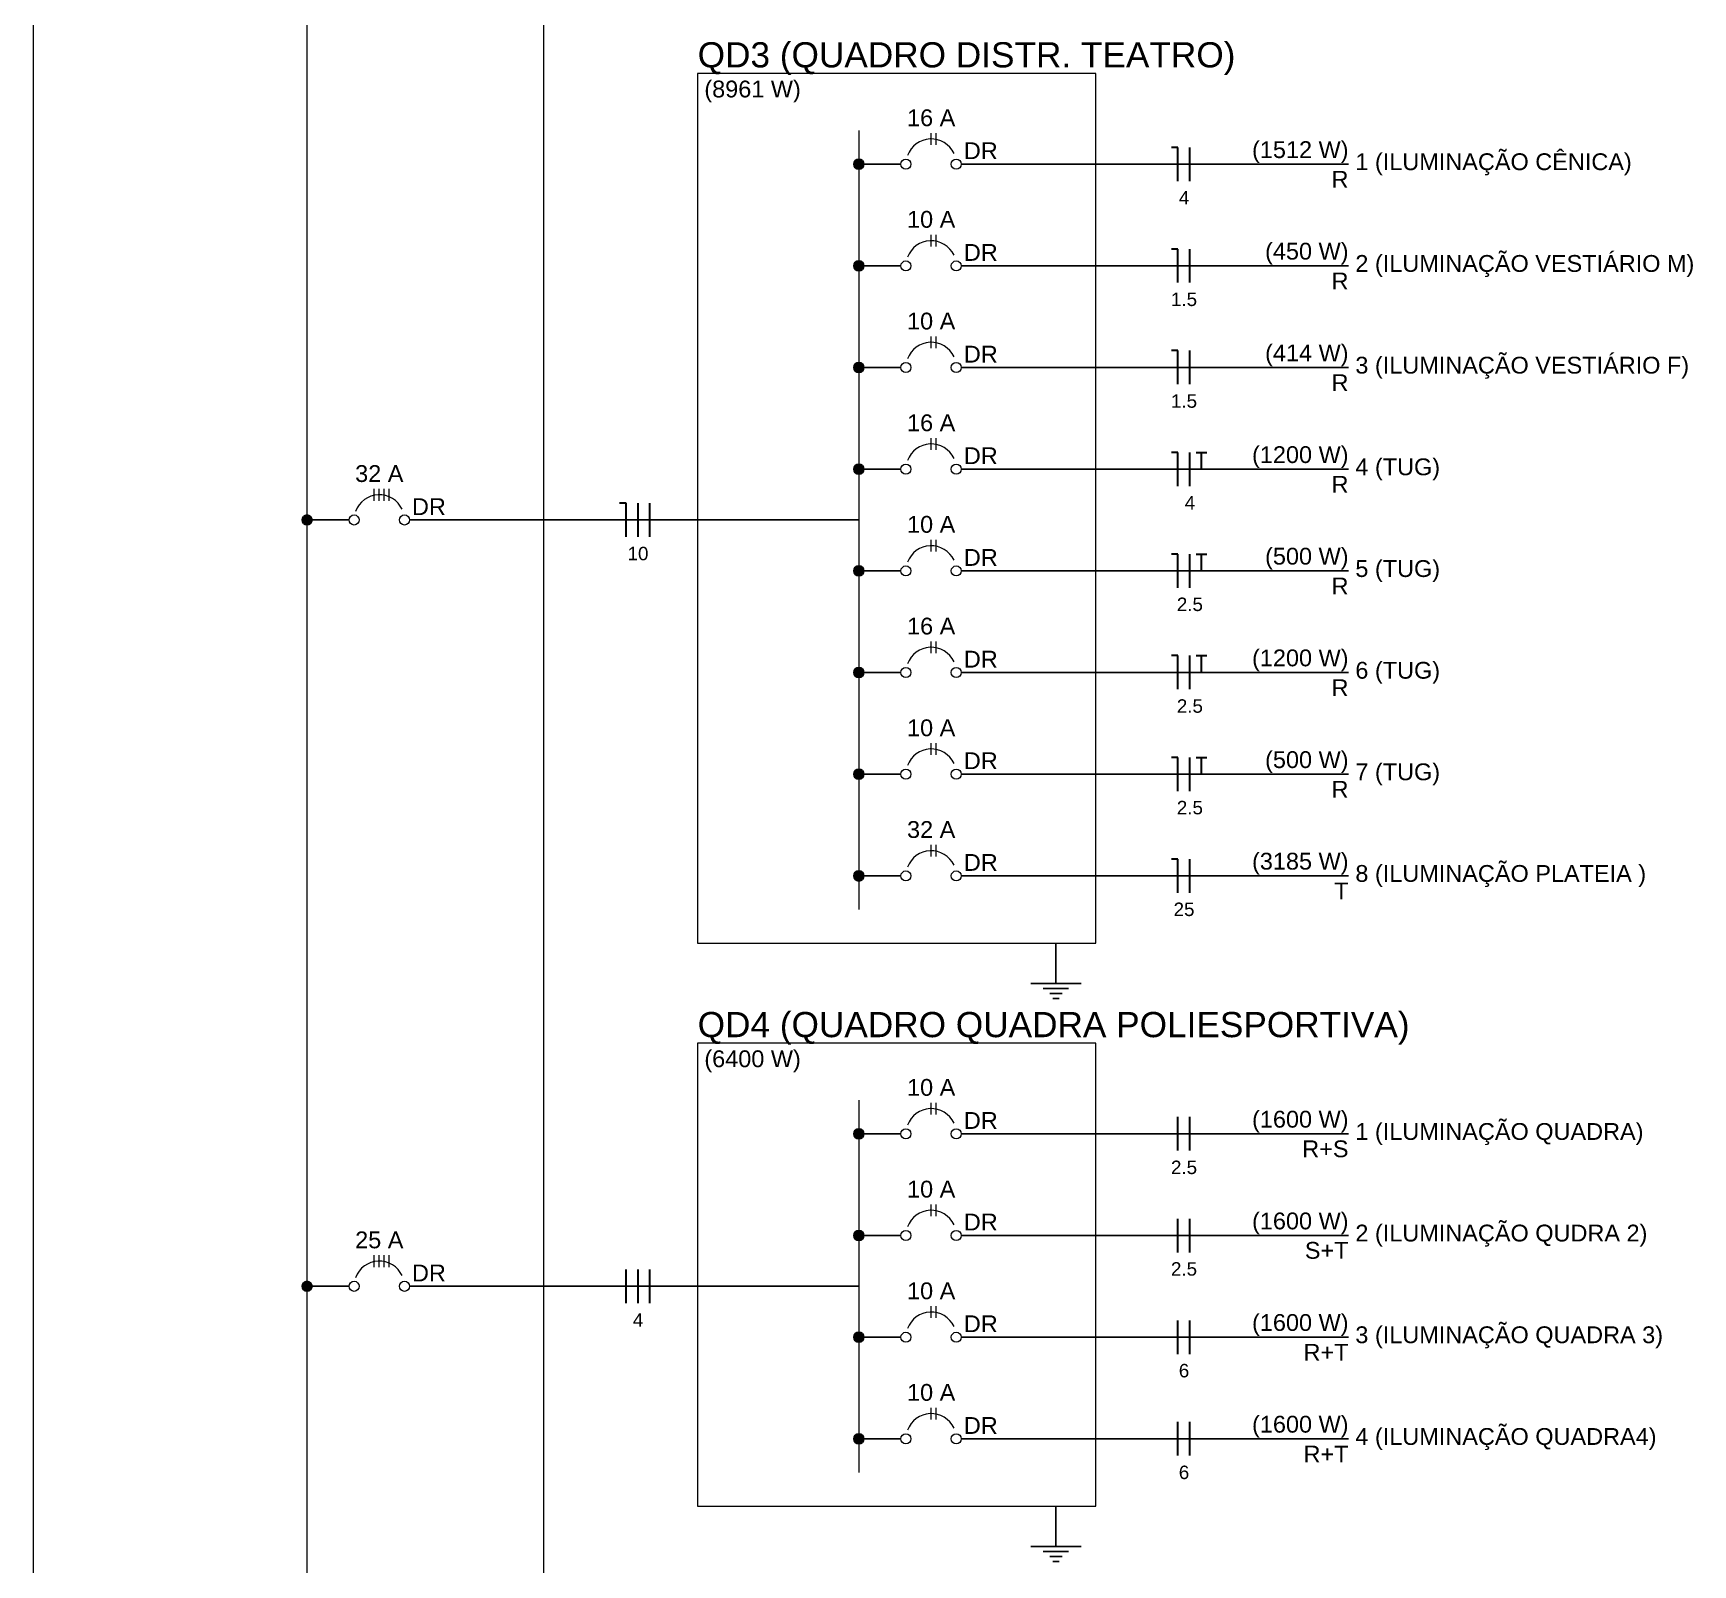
# Model space of a CAD drawing. Header units: millimetres. Extents: x -395 to 1008, y 9 to 692.
# Drawn here: x 107.86 to 118.32, y 86.09 to 95.75 of the extents above; entities that cross this region are included whole.
import ezdxf

# ---------------------------------------------------------------- set-up
doc = ezdxf.new("R2010")
doc.units = ezdxf.units.MM
doc.header["$LTSCALE"] = 0.1
doc.header["$MEASUREMENT"] = 0
for name, color, linetype, lineweight in [('.10', 200, 'Continuous', 5), ('.30', 50, 'Continuous', 5), ('.40 Interno parede', 27, 'Continuous', 5)]:
    doc.layers.add(name, color=color, linetype=linetype, lineweight=lineweight)
doc.layers.add('DI-Linhas_do_diagrama', color=9, linetype='Continuous')
doc.layers.add('DI-Textos_do_diagrama', color=7, linetype='Continuous')
doc.styles.add('Arial', font='arial.ttf')

msp = doc.modelspace()

# ---------------------------------------------------------------- hatches: boundary and pattern name
at = {"layer": 'DI-Linhas_do_diagrama', "linetype": 'Continuous'}
for points in [[(113.097, 94.92), (113.097, 94.923), (113.096, 94.926), (113.096, 94.928), (113.095, 94.931), (113.094, 94.934), (113.093, 94.936), (113.091, 94.938), (113.09, 94.941), (113.088, 94.943), (113.086, 94.944), (113.083, 94.946), (113.081, 94.948), (113.079, 94.949), (113.076, 94.95), (113.073, 94.951), (113.071, 94.951), (113.068, 94.952), (113.065, 94.952), (113.062, 94.952), (113.06, 94.951), (113.057, 94.951), (113.054, 94.95), (113.052, 94.949), (113.049, 94.948), (113.047, 94.946), (113.045, 94.944), (113.043, 94.943), (113.041, 94.941), (113.039, 94.938), (113.038, 94.936), (113.036, 94.934), (113.035, 94.931), (113.035, 94.928), (113.034, 94.926), (113.034, 94.923), (113.033, 94.92), (113.065, 94.92)], [(113.033, 94.92), (113.034, 94.917), (113.034, 94.915), (113.035, 94.912), (113.035, 94.909), (113.036, 94.907), (113.038, 94.904), (113.039, 94.902), (113.041, 94.9), (113.043, 94.898), (113.045, 94.896), (113.047, 94.894), (113.049, 94.893), (113.052, 94.891), (113.054, 94.89), (113.057, 94.889), (113.06, 94.889), (113.062, 94.888), (113.065, 94.888), (113.068, 94.888), (113.071, 94.889), (113.073, 94.889), (113.076, 94.89), (113.079, 94.891), (113.081, 94.893), (113.083, 94.894), (113.086, 94.896), (113.088, 94.898), (113.09, 94.9), (113.091, 94.902), (113.093, 94.904), (113.094, 94.907), (113.095, 94.909), (113.096, 94.912), (113.096, 94.915), (113.097, 94.917), (113.097, 94.92), (113.065, 94.92)], [(113.097, 94.279), (113.097, 94.282), (113.096, 94.285), (113.096, 94.288), (113.095, 94.29), (113.094, 94.293), (113.093, 94.295), (113.091, 94.298), (113.09, 94.3), (113.088, 94.302), (113.086, 94.304), (113.083, 94.305), (113.081, 94.307), (113.079, 94.308), (113.076, 94.309), (113.073, 94.31), (113.071, 94.311), (113.068, 94.311), (113.065, 94.311), (113.062, 94.311), (113.06, 94.311), (113.057, 94.31), (113.054, 94.309), (113.052, 94.308), (113.049, 94.307), (113.047, 94.305), (113.045, 94.304), (113.043, 94.302), (113.041, 94.3), (113.039, 94.298), (113.038, 94.295), (113.036, 94.293), (113.035, 94.29), (113.035, 94.288), (113.034, 94.285), (113.034, 94.282), (113.033, 94.279), (113.065, 94.279)], [(113.033, 94.279), (113.034, 94.277), (113.034, 94.274), (113.035, 94.271), (113.035, 94.269), (113.036, 94.266), (113.038, 94.264), (113.039, 94.261), (113.041, 94.259), (113.043, 94.257), (113.045, 94.255), (113.047, 94.253), (113.049, 94.252), (113.052, 94.251), (113.054, 94.25), (113.057, 94.249), (113.06, 94.248), (113.062, 94.248), (113.065, 94.248), (113.068, 94.248), (113.071, 94.248), (113.073, 94.249), (113.076, 94.25), (113.079, 94.251), (113.081, 94.252), (113.083, 94.253), (113.086, 94.255), (113.088, 94.257), (113.09, 94.259), (113.091, 94.261), (113.093, 94.264), (113.094, 94.266), (113.095, 94.269), (113.096, 94.271), (113.096, 94.274), (113.097, 94.277), (113.097, 94.279), (113.065, 94.279)], [(113.097, 93.639), (113.097, 93.642), (113.096, 93.644), (113.096, 93.647), (113.095, 93.65), (113.094, 93.652), (113.093, 93.655), (113.091, 93.657), (113.09, 93.659), (113.088, 93.661), (113.086, 93.663), (113.083, 93.665), (113.081, 93.666), (113.079, 93.668), (113.076, 93.669), (113.073, 93.669), (113.071, 93.67), (113.068, 93.67), (113.065, 93.671), (113.062, 93.67), (113.06, 93.67), (113.057, 93.669), (113.054, 93.669), (113.052, 93.668), (113.049, 93.666), (113.047, 93.665), (113.045, 93.663), (113.043, 93.661), (113.041, 93.659), (113.039, 93.657), (113.038, 93.655), (113.036, 93.652), (113.035, 93.65), (113.035, 93.647), (113.034, 93.644), (113.034, 93.642), (113.033, 93.639), (113.065, 93.639)], [(113.033, 93.639), (113.034, 93.636), (113.034, 93.633), (113.035, 93.631), (113.035, 93.628), (113.036, 93.625), (113.038, 93.623), (113.039, 93.621), (113.041, 93.618), (113.043, 93.616), (113.045, 93.614), (113.047, 93.613), (113.049, 93.611), (113.052, 93.61), (113.054, 93.609), (113.057, 93.608), (113.06, 93.607), (113.062, 93.607), (113.065, 93.607), (113.068, 93.607), (113.071, 93.607), (113.073, 93.608), (113.076, 93.609), (113.079, 93.61), (113.081, 93.611), (113.083, 93.613), (113.086, 93.614), (113.088, 93.616), (113.09, 93.618), (113.091, 93.621), (113.093, 93.623), (113.094, 93.625), (113.095, 93.628), (113.096, 93.631), (113.096, 93.633), (113.097, 93.636), (113.097, 93.639), (113.065, 93.639)], [(113.097, 92.998), (113.097, 93.001), (113.096, 93.004), (113.096, 93.006), (113.095, 93.009), (113.094, 93.011), (113.093, 93.014), (113.091, 93.016), (113.09, 93.018), (113.088, 93.021), (113.086, 93.022), (113.083, 93.024), (113.081, 93.026), (113.079, 93.027), (113.076, 93.028), (113.073, 93.029), (113.071, 93.029), (113.068, 93.03), (113.065, 93.03), (113.062, 93.03), (113.06, 93.029), (113.057, 93.029), (113.054, 93.028), (113.052, 93.027), (113.049, 93.026), (113.047, 93.024), (113.045, 93.022), (113.043, 93.021), (113.041, 93.018), (113.039, 93.016), (113.038, 93.014), (113.036, 93.011), (113.035, 93.009), (113.035, 93.006), (113.034, 93.004), (113.034, 93.001), (113.033, 92.998), (113.065, 92.998)], [(113.033, 92.998), (113.034, 92.995), (113.034, 92.993), (113.035, 92.99), (113.035, 92.987), (113.036, 92.985), (113.038, 92.982), (113.039, 92.98), (113.041, 92.978), (113.043, 92.976), (113.045, 92.974), (113.047, 92.972), (113.049, 92.971), (113.052, 92.969), (113.054, 92.968), (113.057, 92.967), (113.06, 92.967), (113.062, 92.966), (113.065, 92.966), (113.068, 92.966), (113.071, 92.967), (113.073, 92.967), (113.076, 92.968), (113.079, 92.969), (113.081, 92.971), (113.083, 92.972), (113.086, 92.974), (113.088, 92.976), (113.09, 92.978), (113.091, 92.98), (113.093, 92.982), (113.094, 92.985), (113.095, 92.987), (113.096, 92.99), (113.096, 92.993), (113.097, 92.995), (113.097, 92.998), (113.065, 92.998)], [(109.618, 92.678), (109.618, 92.68), (109.618, 92.683), (109.617, 92.686), (109.616, 92.689), (109.615, 92.691), (109.614, 92.694), (109.612, 92.696), (109.611, 92.698), (109.609, 92.7), (109.607, 92.702), (109.605, 92.704), (109.602, 92.705), (109.6, 92.706), (109.597, 92.708), (109.595, 92.708), (109.592, 92.709), (109.589, 92.709), (109.586, 92.709), (109.584, 92.709), (109.581, 92.709), (109.578, 92.708), (109.575, 92.708), (109.573, 92.706), (109.57, 92.705), (109.568, 92.704), (109.566, 92.702), (109.564, 92.7), (109.562, 92.698), (109.56, 92.696), (109.559, 92.694), (109.558, 92.691), (109.557, 92.689), (109.556, 92.686), (109.555, 92.683), (109.555, 92.68), (109.555, 92.678), (109.586, 92.678)], [(109.555, 92.678), (109.555, 92.675), (109.555, 92.672), (109.556, 92.669), (109.557, 92.667), (109.558, 92.664), (109.559, 92.662), (109.56, 92.659), (109.562, 92.657), (109.564, 92.655), (109.566, 92.653), (109.568, 92.652), (109.57, 92.65), (109.573, 92.649), (109.575, 92.648), (109.578, 92.647), (109.581, 92.646), (109.584, 92.646), (109.586, 92.646), (109.589, 92.646), (109.592, 92.646), (109.595, 92.647), (109.597, 92.648), (109.6, 92.649), (109.602, 92.65), (109.605, 92.652), (109.607, 92.653), (109.609, 92.655), (109.611, 92.657), (109.612, 92.659), (109.614, 92.662), (109.615, 92.664), (109.616, 92.667), (109.617, 92.669), (109.618, 92.672), (109.618, 92.675), (109.618, 92.678), (109.586, 92.678)], [(113.097, 92.357), (113.097, 92.36), (113.096, 92.363), (113.096, 92.366), (113.095, 92.368), (113.094, 92.371), (113.093, 92.373), (113.091, 92.376), (113.09, 92.378), (113.088, 92.38), (113.086, 92.382), (113.083, 92.383), (113.081, 92.385), (113.079, 92.386), (113.076, 92.387), (113.073, 92.388), (113.071, 92.389), (113.068, 92.389), (113.065, 92.389), (113.062, 92.389), (113.06, 92.389), (113.057, 92.388), (113.054, 92.387), (113.052, 92.386), (113.049, 92.385), (113.047, 92.383), (113.045, 92.382), (113.043, 92.38), (113.041, 92.378), (113.039, 92.376), (113.038, 92.373), (113.036, 92.371), (113.035, 92.368), (113.035, 92.366), (113.034, 92.363), (113.034, 92.36), (113.033, 92.357), (113.065, 92.357)], [(113.033, 92.357), (113.034, 92.355), (113.034, 92.352), (113.035, 92.349), (113.035, 92.347), (113.036, 92.344), (113.038, 92.341), (113.039, 92.339), (113.041, 92.337), (113.043, 92.335), (113.045, 92.333), (113.047, 92.331), (113.049, 92.33), (113.052, 92.329), (113.054, 92.328), (113.057, 92.327), (113.06, 92.326), (113.062, 92.326), (113.065, 92.326), (113.068, 92.326), (113.071, 92.326), (113.073, 92.327), (113.076, 92.328), (113.079, 92.329), (113.081, 92.33), (113.083, 92.331), (113.086, 92.333), (113.088, 92.335), (113.09, 92.337), (113.091, 92.339), (113.093, 92.341), (113.094, 92.344), (113.095, 92.347), (113.096, 92.349), (113.096, 92.352), (113.097, 92.355), (113.097, 92.357), (113.065, 92.357)], [(113.097, 91.717), (113.097, 91.719), (113.096, 91.722), (113.096, 91.725), (113.095, 91.728), (113.094, 91.73), (113.093, 91.733), (113.091, 91.735), (113.09, 91.737), (113.088, 91.739), (113.086, 91.741), (113.083, 91.743), (113.081, 91.744), (113.079, 91.745), (113.076, 91.747), (113.073, 91.747), (113.071, 91.748), (113.068, 91.748), (113.065, 91.748), (113.062, 91.748), (113.06, 91.748), (113.057, 91.747), (113.054, 91.747), (113.052, 91.745), (113.049, 91.744), (113.047, 91.743), (113.045, 91.741), (113.043, 91.739), (113.041, 91.737), (113.039, 91.735), (113.038, 91.733), (113.036, 91.73), (113.035, 91.728), (113.035, 91.725), (113.034, 91.722), (113.034, 91.719), (113.033, 91.717), (113.065, 91.717)], [(113.033, 91.717), (113.034, 91.714), (113.034, 91.711), (113.035, 91.708), (113.035, 91.706), (113.036, 91.703), (113.038, 91.701), (113.039, 91.698), (113.041, 91.696), (113.043, 91.694), (113.045, 91.692), (113.047, 91.691), (113.049, 91.689), (113.052, 91.688), (113.054, 91.687), (113.057, 91.686), (113.06, 91.685), (113.062, 91.685), (113.065, 91.685), (113.068, 91.685), (113.071, 91.685), (113.073, 91.686), (113.076, 91.687), (113.079, 91.688), (113.081, 91.689), (113.083, 91.691), (113.086, 91.692), (113.088, 91.694), (113.09, 91.696), (113.091, 91.698), (113.093, 91.701), (113.094, 91.703), (113.095, 91.706), (113.096, 91.708), (113.096, 91.711), (113.097, 91.714), (113.097, 91.717), (113.065, 91.717)], [(113.097, 91.076), (113.097, 91.079), (113.096, 91.081), (113.096, 91.084), (113.095, 91.087), (113.094, 91.089), (113.093, 91.092), (113.091, 91.094), (113.09, 91.096), (113.088, 91.098), (113.086, 91.1), (113.083, 91.102), (113.081, 91.103), (113.079, 91.105), (113.076, 91.106), (113.073, 91.107), (113.071, 91.107), (113.068, 91.108), (113.065, 91.108), (113.062, 91.108), (113.06, 91.107), (113.057, 91.107), (113.054, 91.106), (113.052, 91.105), (113.049, 91.103), (113.047, 91.102), (113.045, 91.1), (113.043, 91.098), (113.041, 91.096), (113.039, 91.094), (113.038, 91.092), (113.036, 91.089), (113.035, 91.087), (113.035, 91.084), (113.034, 91.081), (113.034, 91.079), (113.033, 91.076), (113.065, 91.076)], [(113.033, 91.076), (113.034, 91.073), (113.034, 91.07), (113.035, 91.068), (113.035, 91.065), (113.036, 91.063), (113.038, 91.06), (113.039, 91.058), (113.041, 91.056), (113.043, 91.054), (113.045, 91.052), (113.047, 91.05), (113.049, 91.048), (113.052, 91.047), (113.054, 91.046), (113.057, 91.045), (113.06, 91.045), (113.062, 91.044), (113.065, 91.044), (113.068, 91.044), (113.071, 91.045), (113.073, 91.045), (113.076, 91.046), (113.079, 91.047), (113.081, 91.048), (113.083, 91.05), (113.086, 91.052), (113.088, 91.054), (113.09, 91.056), (113.091, 91.058), (113.093, 91.06), (113.094, 91.063), (113.095, 91.065), (113.096, 91.068), (113.096, 91.07), (113.097, 91.073), (113.097, 91.076), (113.065, 91.076)], [(113.097, 90.435), (113.097, 90.438), (113.096, 90.441), (113.096, 90.444), (113.095, 90.446), (113.094, 90.449), (113.093, 90.451), (113.091, 90.454), (113.09, 90.456), (113.088, 90.458), (113.086, 90.46), (113.083, 90.461), (113.081, 90.463), (113.079, 90.464), (113.076, 90.465), (113.073, 90.466), (113.071, 90.467), (113.068, 90.467), (113.065, 90.467), (113.062, 90.467), (113.06, 90.467), (113.057, 90.466), (113.054, 90.465), (113.052, 90.464), (113.049, 90.463), (113.047, 90.461), (113.045, 90.46), (113.043, 90.458), (113.041, 90.456), (113.039, 90.454), (113.038, 90.451), (113.036, 90.449), (113.035, 90.446), (113.035, 90.444), (113.034, 90.441), (113.034, 90.438), (113.033, 90.435), (113.065, 90.435)], [(113.033, 90.435), (113.034, 90.433), (113.034, 90.43), (113.035, 90.427), (113.035, 90.424), (113.036, 90.422), (113.038, 90.419), (113.039, 90.417), (113.041, 90.415), (113.043, 90.413), (113.045, 90.411), (113.047, 90.409), (113.049, 90.408), (113.052, 90.406), (113.054, 90.405), (113.057, 90.405), (113.06, 90.404), (113.062, 90.404), (113.065, 90.404), (113.068, 90.404), (113.071, 90.404), (113.073, 90.405), (113.076, 90.405), (113.079, 90.406), (113.081, 90.408), (113.083, 90.409), (113.086, 90.411), (113.088, 90.413), (113.09, 90.415), (113.091, 90.417), (113.093, 90.419), (113.094, 90.422), (113.095, 90.424), (113.096, 90.427), (113.096, 90.43), (113.097, 90.433), (113.097, 90.435), (113.065, 90.435)], [(113.097, 88.81), (113.097, 88.812), (113.096, 88.815), (113.096, 88.818), (113.095, 88.821), (113.094, 88.823), (113.093, 88.826), (113.091, 88.828), (113.09, 88.83), (113.088, 88.832), (113.086, 88.834), (113.083, 88.836), (113.081, 88.837), (113.079, 88.838), (113.076, 88.84), (113.073, 88.84), (113.071, 88.841), (113.068, 88.841), (113.065, 88.841), (113.062, 88.841), (113.06, 88.841), (113.057, 88.84), (113.054, 88.84), (113.052, 88.838), (113.049, 88.837), (113.047, 88.836), (113.045, 88.834), (113.043, 88.832), (113.041, 88.83), (113.039, 88.828), (113.038, 88.826), (113.036, 88.823), (113.035, 88.821), (113.035, 88.818), (113.034, 88.815), (113.034, 88.812), (113.033, 88.81), (113.065, 88.81)], [(113.033, 88.81), (113.034, 88.807), (113.034, 88.804), (113.035, 88.801), (113.035, 88.799), (113.036, 88.796), (113.038, 88.794), (113.039, 88.791), (113.041, 88.789), (113.043, 88.787), (113.045, 88.785), (113.047, 88.784), (113.049, 88.782), (113.052, 88.781), (113.054, 88.78), (113.057, 88.779), (113.06, 88.778), (113.062, 88.778), (113.065, 88.778), (113.068, 88.778), (113.071, 88.778), (113.073, 88.779), (113.076, 88.78), (113.079, 88.781), (113.081, 88.782), (113.083, 88.784), (113.086, 88.785), (113.088, 88.787), (113.09, 88.789), (113.091, 88.791), (113.093, 88.794), (113.094, 88.796), (113.095, 88.799), (113.096, 88.801), (113.096, 88.804), (113.097, 88.807), (113.097, 88.81), (113.065, 88.81)], [(113.097, 88.169), (113.097, 88.172), (113.096, 88.175), (113.096, 88.177), (113.095, 88.18), (113.094, 88.182), (113.093, 88.185), (113.091, 88.187), (113.09, 88.189), (113.088, 88.191), (113.086, 88.193), (113.083, 88.195), (113.081, 88.197), (113.079, 88.198), (113.076, 88.199), (113.073, 88.2), (113.071, 88.2), (113.068, 88.201), (113.065, 88.201), (113.062, 88.201), (113.06, 88.2), (113.057, 88.2), (113.054, 88.199), (113.052, 88.198), (113.049, 88.197), (113.047, 88.195), (113.045, 88.193), (113.043, 88.191), (113.041, 88.189), (113.039, 88.187), (113.038, 88.185), (113.036, 88.182), (113.035, 88.18), (113.035, 88.177), (113.034, 88.175), (113.034, 88.172), (113.033, 88.169), (113.065, 88.169)], [(113.033, 88.169), (113.034, 88.166), (113.034, 88.163), (113.035, 88.161), (113.035, 88.158), (113.036, 88.156), (113.038, 88.153), (113.039, 88.151), (113.041, 88.149), (113.043, 88.147), (113.045, 88.145), (113.047, 88.143), (113.049, 88.142), (113.052, 88.14), (113.054, 88.139), (113.057, 88.138), (113.06, 88.138), (113.062, 88.137), (113.065, 88.137), (113.068, 88.137), (113.071, 88.138), (113.073, 88.138), (113.076, 88.139), (113.079, 88.14), (113.081, 88.142), (113.083, 88.143), (113.086, 88.145), (113.088, 88.147), (113.09, 88.149), (113.091, 88.151), (113.093, 88.153), (113.094, 88.156), (113.095, 88.158), (113.096, 88.161), (113.096, 88.163), (113.097, 88.166), (113.097, 88.169), (113.065, 88.169)], [(109.618, 87.849), (109.618, 87.851), (109.618, 87.854), (109.617, 87.857), (109.616, 87.86), (109.615, 87.862), (109.614, 87.865), (109.612, 87.867), (109.611, 87.869), (109.609, 87.871), (109.607, 87.873), (109.605, 87.875), (109.602, 87.876), (109.6, 87.877), (109.597, 87.879), (109.595, 87.879), (109.592, 87.88), (109.589, 87.88), (109.586, 87.88), (109.584, 87.88), (109.581, 87.88), (109.578, 87.879), (109.575, 87.879), (109.573, 87.877), (109.57, 87.876), (109.568, 87.875), (109.566, 87.873), (109.564, 87.871), (109.562, 87.869), (109.56, 87.867), (109.559, 87.865), (109.558, 87.862), (109.557, 87.86), (109.556, 87.857), (109.555, 87.854), (109.555, 87.851), (109.555, 87.849), (109.586, 87.849)], [(109.555, 87.849), (109.555, 87.846), (109.555, 87.843), (109.556, 87.84), (109.557, 87.838), (109.558, 87.835), (109.559, 87.833), (109.56, 87.83), (109.562, 87.828), (109.564, 87.826), (109.566, 87.824), (109.568, 87.823), (109.57, 87.821), (109.573, 87.82), (109.575, 87.819), (109.578, 87.818), (109.581, 87.817), (109.584, 87.817), (109.586, 87.817), (109.589, 87.817), (109.592, 87.817), (109.595, 87.818), (109.597, 87.819), (109.6, 87.82), (109.602, 87.821), (109.605, 87.823), (109.607, 87.824), (109.609, 87.826), (109.611, 87.828), (109.612, 87.83), (109.614, 87.833), (109.615, 87.835), (109.616, 87.838), (109.617, 87.84), (109.618, 87.843), (109.618, 87.846), (109.618, 87.849), (109.586, 87.849)], [(113.097, 87.528), (113.097, 87.531), (113.096, 87.534), (113.096, 87.537), (113.095, 87.539), (113.094, 87.542), (113.093, 87.544), (113.091, 87.547), (113.09, 87.549), (113.088, 87.551), (113.086, 87.553), (113.083, 87.554), (113.081, 87.556), (113.079, 87.557), (113.076, 87.558), (113.073, 87.559), (113.071, 87.56), (113.068, 87.56), (113.065, 87.56), (113.062, 87.56), (113.06, 87.56), (113.057, 87.559), (113.054, 87.558), (113.052, 87.557), (113.049, 87.556), (113.047, 87.554), (113.045, 87.553), (113.043, 87.551), (113.041, 87.549), (113.039, 87.547), (113.038, 87.544), (113.036, 87.542), (113.035, 87.539), (113.035, 87.537), (113.034, 87.534), (113.034, 87.531), (113.033, 87.528), (113.065, 87.528)], [(113.033, 87.528), (113.034, 87.526), (113.034, 87.523), (113.035, 87.52), (113.035, 87.517), (113.036, 87.515), (113.038, 87.512), (113.039, 87.51), (113.041, 87.508), (113.043, 87.506), (113.045, 87.504), (113.047, 87.502), (113.049, 87.501), (113.052, 87.5), (113.054, 87.498), (113.057, 87.498), (113.06, 87.497), (113.062, 87.497), (113.065, 87.497), (113.068, 87.497), (113.071, 87.497), (113.073, 87.498), (113.076, 87.498), (113.079, 87.5), (113.081, 87.501), (113.083, 87.502), (113.086, 87.504), (113.088, 87.506), (113.09, 87.508), (113.091, 87.51), (113.093, 87.512), (113.094, 87.515), (113.095, 87.517), (113.096, 87.52), (113.096, 87.523), (113.097, 87.526), (113.097, 87.528), (113.065, 87.528)], [(113.097, 86.888), (113.097, 86.89), (113.096, 86.893), (113.096, 86.896), (113.095, 86.898), (113.094, 86.901), (113.093, 86.904), (113.091, 86.906), (113.09, 86.908), (113.088, 86.91), (113.086, 86.912), (113.083, 86.914), (113.081, 86.915), (113.079, 86.916), (113.076, 86.917), (113.073, 86.918), (113.071, 86.919), (113.068, 86.919), (113.065, 86.919), (113.062, 86.919), (113.06, 86.919), (113.057, 86.918), (113.054, 86.917), (113.052, 86.916), (113.049, 86.915), (113.047, 86.914), (113.045, 86.912), (113.043, 86.91), (113.041, 86.908), (113.039, 86.906), (113.038, 86.904), (113.036, 86.901), (113.035, 86.898), (113.035, 86.896), (113.034, 86.893), (113.034, 86.89), (113.033, 86.888), (113.065, 86.888)], [(113.033, 86.888), (113.034, 86.885), (113.034, 86.882), (113.035, 86.879), (113.035, 86.877), (113.036, 86.874), (113.038, 86.872), (113.039, 86.869), (113.041, 86.867), (113.043, 86.865), (113.045, 86.863), (113.047, 86.862), (113.049, 86.86), (113.052, 86.859), (113.054, 86.858), (113.057, 86.857), (113.06, 86.856), (113.062, 86.856), (113.065, 86.856), (113.068, 86.856), (113.071, 86.856), (113.073, 86.857), (113.076, 86.858), (113.079, 86.859), (113.081, 86.86), (113.083, 86.862), (113.086, 86.863), (113.088, 86.865), (113.09, 86.867), (113.091, 86.869), (113.093, 86.872), (113.094, 86.874), (113.095, 86.877), (113.096, 86.879), (113.096, 86.882), (113.097, 86.885), (113.097, 86.888), (113.065, 86.888)]]:
    msp.add_hatch(color=256, dxfattribs=at).paths.add_polyline_path(points)

# ---------------------------------------------------------------- linework, layer by layer
at = {"layer": '.10', "color": 200, "lineweight": 9}
for p, q in [((107.86, 99.702), (107.86, 68.773)), ((111.08, 68.773), (111.08, 99.702)), ((109.586, 99.341), (109.586, 68.985)), ((114.558, 95.492), (112.049, 95.492)), ((112.049, 95.492), (112.049, 90.012)), ((114.558, 90.012), (114.558, 95.492)), ((113.065, 95.132), (113.065, 90.223)), ((113.521, 95.042), (113.521, 95.116)), ((113.552, 95.042), (113.552, 95.116)), ((113.521, 94.401), (113.521, 94.475)), ((113.552, 94.401), (113.552, 94.475)), ((113.521, 93.761), (113.521, 93.835)), ((113.552, 93.761), (113.552, 93.835)), ((113.521, 93.12), (113.521, 93.194)), ((113.552, 93.12), (113.552, 93.194)), ((110.01, 92.799), (110.01, 92.874)), ((110.042, 92.799), (110.042, 92.874)), ((110.073, 92.799), (110.073, 92.874)), ((110.105, 92.799), (110.105, 92.874)), ((113.521, 92.479), (113.521, 92.553)), ((113.552, 92.479), (113.552, 92.553)), ((113.521, 91.838), (113.521, 91.913)), ((113.552, 91.838), (113.552, 91.913)), ((113.521, 91.198), (113.521, 91.272)), ((113.552, 91.198), (113.552, 91.272)), ((113.521, 90.557), (113.521, 90.631)), ((113.552, 90.557), (113.552, 90.631)), ((112.049, 90.012), (114.558, 90.012)), ((114.558, 89.382), (112.049, 89.382)), ((112.049, 89.382), (112.049, 86.464)), ((114.558, 86.464), (114.558, 89.382)), ((113.065, 89.022), (113.065, 86.676)), ((113.521, 88.931), (113.521, 89.006)), ((113.552, 88.931), (113.552, 89.006)), ((113.521, 88.291), (113.521, 88.365)), ((113.552, 88.291), (113.552, 88.365)), ((110.01, 87.97), (110.01, 88.045)), ((110.042, 87.97), (110.042, 88.045)), ((110.073, 87.97), (110.073, 88.045)), ((110.105, 87.97), (110.105, 88.045)), ((113.521, 87.65), (113.521, 87.724)), ((113.552, 87.65), (113.552, 87.724)), ((113.521, 87.009), (113.521, 87.084)), ((113.552, 87.009), (113.552, 87.084)), ((112.049, 86.464), (114.558, 86.464))]:
    msp.add_line(p, q, dxfattribs=at)
for centre in [(113.362, 94.92), (113.679, 94.92), (113.362, 94.279), (113.679, 94.279), (113.362, 93.639), (113.679, 93.639), (113.362, 92.998), (113.679, 92.998), (109.883, 92.678), (110.201, 92.678), (113.362, 92.357), (113.679, 92.357), (113.362, 91.717), (113.679, 91.717), (113.362, 91.076), (113.679, 91.076), (113.362, 90.435), (113.679, 90.435), (113.362, 88.81), (113.679, 88.81), (113.362, 88.169), (113.679, 88.169), (109.883, 87.849), (110.201, 87.849), (113.362, 87.528), (113.679, 87.528), (113.362, 86.888), (113.679, 86.888)]:
    msp.add_circle(centre, 0.0318, dxfattribs=at)
for centre in [(113.521, 94.92), (113.521, 94.279), (113.521, 93.639), (113.521, 92.998), (110.042, 92.678), (113.521, 92.357), (113.521, 91.717), (113.521, 91.076), (113.521, 90.435), (113.521, 88.81), (113.521, 88.169), (110.042, 87.849), (113.521, 87.528), (113.521, 86.888)]:
    msp.add_arc(centre, 0.159, 25, 160, dxfattribs=at)
at = {"layer": '.30', "color": 50, "lineweight": 30}
for p, q in [((115.077, 95.026), (115.035, 95.026)), ((115.077, 94.814), (115.077, 95.026)), ((115.151, 94.814), (115.151, 95.026)), ((115.077, 94.385), (115.035, 94.385)), ((115.077, 94.174), (115.077, 94.385)), ((115.151, 94.174), (115.151, 94.385)), ((115.077, 93.745), (115.035, 93.745)), ((115.077, 93.533), (115.077, 93.745)), ((115.151, 93.533), (115.151, 93.745)), ((115.077, 93.104), (115.035, 93.104)), ((115.077, 92.892), (115.077, 93.104)), ((115.151, 92.892), (115.151, 93.104)), ((115.192, 93.104), (115.259, 93.104)), ((115.226, 92.998), (115.226, 93.104)), ((111.598, 92.784), (111.556, 92.784)), ((111.598, 92.572), (111.598, 92.784)), ((111.673, 92.572), (111.673, 92.784)), ((111.747, 92.572), (111.747, 92.784)), ((115.077, 92.463), (115.035, 92.463)), ((115.077, 92.251), (115.077, 92.463)), ((115.151, 92.251), (115.151, 92.463)), ((115.192, 92.463), (115.259, 92.463)), ((115.226, 92.357), (115.226, 92.463)), ((115.077, 91.823), (115.035, 91.823)), ((115.077, 91.611), (115.077, 91.823)), ((115.151, 91.611), (115.151, 91.823)), ((115.192, 91.823), (115.259, 91.823)), ((115.226, 91.717), (115.226, 91.823)), ((115.077, 91.182), (115.035, 91.182)), ((115.077, 90.97), (115.077, 91.182)), ((115.151, 90.97), (115.151, 91.182)), ((115.192, 91.182), (115.259, 91.182)), ((115.226, 91.076), (115.226, 91.182)), ((115.077, 90.541), (115.035, 90.541)), ((115.077, 90.329), (115.077, 90.541)), ((115.151, 90.329), (115.151, 90.541)), ((115.077, 88.704), (115.077, 88.916)), ((115.151, 88.704), (115.151, 88.916)), ((115.077, 88.063), (115.077, 88.275)), ((115.151, 88.063), (115.151, 88.275)), ((111.598, 87.743), (111.598, 87.955)), ((111.673, 87.743), (111.673, 87.955)), ((111.747, 87.743), (111.747, 87.955)), ((115.077, 87.422), (115.077, 87.634)), ((115.151, 87.422), (115.151, 87.634)), ((115.077, 86.782), (115.077, 86.994)), ((115.151, 86.782), (115.151, 86.994))]:
    msp.add_line(p, q, dxfattribs=at)
at = {"layer": 'DI-Linhas_do_diagrama', "linetype": 'Continuous'}
for p, q in [((113.097, 94.92), (113.33, 94.92)), ((113.711, 94.92), (116.152, 94.92)), ((113.097, 94.279), (113.33, 94.279)), ((113.711, 94.279), (116.152, 94.279)), ((113.097, 93.639), (113.33, 93.639)), ((113.711, 93.639), (116.152, 93.639)), ((113.097, 92.998), (113.33, 92.998)), ((113.711, 92.998), (116.152, 92.998)), ((109.618, 92.678), (109.851, 92.678)), ((110.232, 92.678), (113.065, 92.678)), ((113.097, 92.357), (113.33, 92.357)), ((113.711, 92.357), (116.152, 92.357)), ((113.097, 91.717), (113.33, 91.717)), ((113.711, 91.717), (116.152, 91.717)), ((113.097, 91.076), (113.33, 91.076)), ((113.711, 91.076), (116.152, 91.076)), ((113.097, 90.435), (113.33, 90.435)), ((113.711, 90.435), (116.152, 90.435)), ((113.097, 88.81), (113.33, 88.81)), ((113.711, 88.81), (116.152, 88.81)), ((113.097, 88.169), (113.33, 88.169)), ((113.711, 88.169), (116.152, 88.169)), ((109.618, 87.849), (109.851, 87.849)), ((110.232, 87.849), (113.065, 87.849)), ((113.097, 87.528), (113.33, 87.528)), ((113.711, 87.528), (116.152, 87.528)), ((113.097, 86.888), (113.33, 86.888)), ((113.711, 86.888), (116.152, 86.888))]:
    msp.add_line(p, q, dxfattribs=at)
at = {"layer": 'DI-Linhas_do_diagrama'}
for points in [[(113.033, 94.92, 1), (113.097, 94.92), (113.097, 94.92, 1), (113.033, 94.92)], [(113.033, 94.279, 1), (113.097, 94.279), (113.097, 94.279, 1), (113.033, 94.279)], [(113.033, 93.639, 1), (113.097, 93.639), (113.097, 93.639, 1), (113.033, 93.639)], [(113.033, 92.998, 1), (113.097, 92.998), (113.097, 92.998, 1), (113.033, 92.998)], [(109.555, 92.678, 1), (109.618, 92.678), (109.618, 92.678, 1), (109.555, 92.678)], [(113.033, 92.357, 1), (113.097, 92.357), (113.097, 92.357, 1), (113.033, 92.357)], [(113.033, 91.717, 1), (113.097, 91.717), (113.097, 91.717, 1), (113.033, 91.717)], [(113.033, 91.076, 1), (113.097, 91.076), (113.097, 91.076, 1), (113.033, 91.076)], [(113.033, 90.435, 1), (113.097, 90.435), (113.097, 90.435, 1), (113.033, 90.435)], [(113.033, 88.81, 1), (113.097, 88.81), (113.097, 88.81, 1), (113.033, 88.81)], [(113.033, 88.169, 1), (113.097, 88.169), (113.097, 88.169, 1), (113.033, 88.169)], [(109.555, 87.849, 1), (109.618, 87.849), (109.618, 87.849, 1), (109.555, 87.849)], [(113.033, 87.528, 1), (113.097, 87.528), (113.097, 87.528, 1), (113.033, 87.528)], [(113.033, 86.888, 1), (113.097, 86.888), (113.097, 86.888, 1), (113.033, 86.888)]]:
    msp.add_lwpolyline(points, format="xyb", dxfattribs=at)
at = {"layer": 'DI-Textos_do_diagrama', "linetype": 'Continuous'}
for p, q in [((114.307, 90.012), (114.307, 89.758)), ((114.149, 89.758), (114.466, 89.758)), ((114.228, 89.726), (114.387, 89.726)), ((114.268, 89.694), (114.347, 89.694)), ((114.288, 89.662), (114.327, 89.662)), ((114.307, 86.464), (114.307, 86.21)), ((114.149, 86.21), (114.466, 86.21)), ((114.228, 86.178), (114.387, 86.178)), ((114.268, 86.146), (114.347, 86.146)), ((114.288, 86.115), (114.327, 86.115))]:
    msp.add_line(p, q, dxfattribs=at)

# ---------------------------------------------------------------- texts
at = {"layer": '.40 Interno parede', "color": 27, "line_spacing_factor": 0.9, "style": 'Arial'}
for s, insert, char_height, width, attachment_point in [('QD3 (QUADRO DISTR. TEATRO)', (112.049, 95.482), 0.15885, 6.72246, 7), ('(8961 W)', (112.091, 95.309), 0.1059, 1.19257, 7), ('16 A', (113.521, 95.158), 0.1059, 0.59657, 8), ('DR', (113.727, 94.952), 0.1059, 0.41886, 7), ('(1512 W)', (116.152, 94.927), 0.1059, 1.19257, 9), ('1 (ILUMINAÇÃO CÊNICA)', (116.195, 94.85), 0.1059, 3.416, 7), ('R', (116.152, 94.772), 0.106, 0.20943, 9), ('4', (115.115, 94.666), 0.0847, 0.12792, 8), ('10 A', (113.521, 94.518), 0.1059, 0.59657, 8), ('DR', (113.727, 94.311), 0.1059, 0.41886, 7), ('(450 W)', (116.152, 94.287), 0.1059, 1.03128, 9), ('2 (ILUMINAÇÃO VESTIÁRIO M)', (116.195, 94.209), 0.1059, 4.18942, 7), ('R', (116.152, 94.131), 0.106, 0.20943, 9), ('1.5', (115.115, 94.025), 0.0847, 0.31973, 8), ('10 A', (113.521, 93.877), 0.1059, 0.59657, 8), ('DR', (113.727, 93.67), 0.1059, 0.41886, 7), ('(414 W)', (116.152, 93.646), 0.1059, 1.03128, 9), ('3 (ILUMINAÇÃO VESTIÁRIO F)', (116.195, 93.568), 0.1059, 4.125, 7), ('R', (116.152, 93.49), 0.106, 0.20943, 9), ('1.5', (115.115, 93.384), 0.0847, 0.31973, 8), ('16 A', (113.521, 93.236), 0.1059, 0.59657, 8), ('DR', (113.727, 93.03), 0.1059, 0.41886, 7), ('(1200 W)', (116.152, 93.005), 0.1059, 1.19257, 9), ('32 A', (110.042, 92.916), 0.1059, 0.59657, 8), ('4 (TUG)', (116.195, 92.928), 0.1059, 1.04714, 7), ('R', (116.152, 92.85), 0.106, 0.20943, 9), ('DR', (110.248, 92.709), 0.1059, 0.41886, 7), ('4', (115.152, 92.744), 0.0847, 0.12792, 8), ('10 A', (113.521, 92.596), 0.1059, 0.59657, 8), ('10', (111.673, 92.423), 0.0847, 0.25583, 8), ('DR', (113.727, 92.389), 0.1059, 0.41886, 7), ('(500 W)', (116.152, 92.365), 0.1059, 1.03128, 9), ('5 (TUG)', (116.195, 92.287), 0.1059, 1.04714, 7), ('R', (116.152, 92.209), 0.106, 0.20943, 9), ('2.5', (115.152, 92.103), 0.0847, 0.31973, 8), ('16 A', (113.521, 91.955), 0.1059, 0.59657, 8), ('(1200 W)', (116.152, 91.724), 0.1059, 1.19257, 9), ('DR', (113.727, 91.748), 0.1059, 0.41886, 7), ('6 (TUG)', (116.195, 91.646), 0.1059, 1.04714, 7), ('R', (116.152, 91.568), 0.106, 0.20943, 9), ('2.5', (115.152, 91.462), 0.0847, 0.31973, 8), ('10 A', (113.521, 91.314), 0.1059, 0.59657, 8), ('DR', (113.727, 91.108), 0.1059, 0.41886, 7), ('(500 W)', (116.152, 91.083), 0.1059, 1.03128, 9), ('7 (TUG)', (116.195, 91.006), 0.1059, 1.04714, 7), ('R', (116.152, 90.928), 0.106, 0.20943, 9), ('2.5', (115.152, 90.822), 0.0847, 0.31973, 8), ('32 A', (113.521, 90.673), 0.1059, 0.59657, 8), ('DR', (113.727, 90.467), 0.1059, 0.41886, 7), ('(3185 W)', (116.152, 90.443), 0.1059, 1.19257, 9), ('8 (ILUMINAÇÃO PLATEIA )', (116.195, 90.365), 0.1059, 3.59356, 7), ('T', (116.152, 90.287), 0.106, 0.17714, 9), ('25', (115.115, 90.181), 0.0847, 0.25583, 8), ('QD4 (QUADRO QUADRA POLIESPORTIVA)', (112.049, 89.371), 0.15885, 8.89926, 7), ('(6400 W)', (112.091, 89.198), 0.1059, 1.19257, 7), ('10 A', (113.521, 89.048), 0.1059, 0.59657, 8), ('DR', (113.727, 88.841), 0.1059, 0.41886, 7), ('(1600 W)', (116.152, 88.817), 0.1059, 1.19257, 9), ('1 (ILUMINAÇÃO QUADRA)', (116.195, 88.739), 0.1059, 3.561, 7), ('R+S', (116.152, 88.661), 0.1059, 0.57221, 9), ('2.5', (115.115, 88.555), 0.0847, 0.31973, 8), ('10 A', (113.521, 88.407), 0.1059, 0.59657, 8), ('DR', (113.727, 88.201), 0.1059, 0.41886, 7), ('(1600 W)', (116.152, 88.176), 0.1059, 1.19257, 9), ('2 (ILUMINAÇÃO QUDRA 2)', (116.195, 88.099), 0.1059, 3.60942, 7), ('25 A', (110.042, 88.087), 0.1059, 0.59657, 8), ('S+T', (116.152, 88.021), 0.1059, 0.53993, 9), ('2.5', (115.115, 87.915), 0.0847, 0.31973, 8), ('DR', (110.248, 87.88), 0.1059, 0.41886, 7), ('10 A', (113.521, 87.766), 0.1059, 0.59657, 8), ('4', (111.673, 87.594), 0.0847, 0.12792, 8), ('(1600 W)', (116.152, 87.536), 0.1059, 1.19257, 9), ('DR', (113.727, 87.56), 0.1059, 0.41886, 7), ('3 (ILUMINAÇÃO QUADRA 3)', (116.195, 87.458), 0.1059, 3.80285, 7), ('R+T', (116.152, 87.38), 0.1059, 0.55593, 9), ('6', (115.115, 87.274), 0.0847, 0.12792, 8), ('10 A', (113.521, 87.126), 0.1059, 0.59657, 8), ('DR', (113.727, 86.919), 0.1059, 0.41886, 7), ('(1600 W)', (116.152, 86.895), 0.1059, 1.19257, 9), ('4 (ILUMINAÇÃO QUADRA4)', (116.195, 86.817), 0.1059, 3.72228, 7), ('R+T', (116.152, 86.739), 0.1059, 0.55593, 9), ('6', (115.115, 86.633), 0.0847, 0.12792, 8)]:
    msp.add_mtext(s, dxfattribs=dict(at, insert=insert, char_height=char_height, width=width, attachment_point=attachment_point))

doc.saveas('drawing.dxf')
